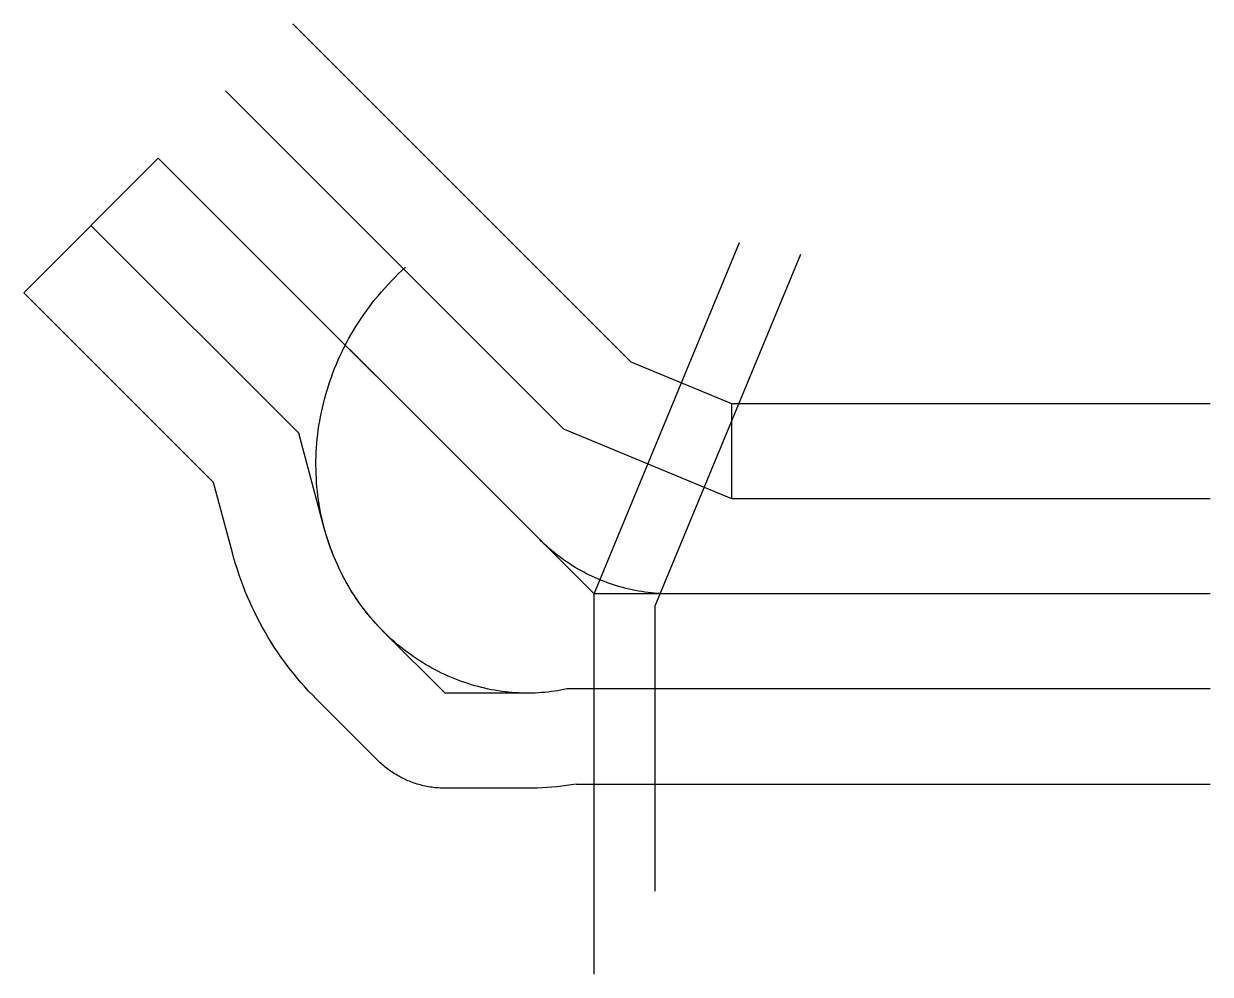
# Model space of a CAD drawing. Header units: metres. Extents: x -13881 to 15000, y -9260 to 13881.
import ezdxf

# ---------------------------------------------------------------- set-up
doc = ezdxf.new("R2010")
doc.units = ezdxf.units.M

msp = doc.modelspace()

# ---------------------------------------------------------------- linework, layer by layer
at = {"color": 1}
for p, q in [((-7333, 13881), (904, 5644)), ((-8970, 12244), (-733, 4007)), ((-13881, 7333), (-10607, 10607)), ((0, 0), (-10607, 10607)), ((-7183, 3909), (-12244, 8970)), ((-9259, 2711), (-13881, 7333)), ((3351, 4630), (904, 5644)), ((15000, 4630), (3351, 4630)), ((3351, 2315), (3351, 4630)), ((-6565, 1601), (-7183, 3909)), ((3351, 2315), (-733, 4007)), ((-8801, 1002), (-9259, 2711)), ((15000, 2315), (3351, 2315)), ((15000, 0), (0, 0)), ((-3626, -2416), (-5122, -920)), ((-6759, -2557), (-5263, -4053)), ((-1610, -2416), (-3626, -2416)), ((15000, -2315), (-657, -2315)), ((-1610, -4731), (-3626, -4731)), ((-436, -4630), (15000, -4630))]:
    msp.add_line(p, q, dxfattribs=at)
for points in [[(15000, 0), (1869, 0), (1791, 1), (1712, 3), (1633, 6), (1555, 11), (1476, 17), (1398, 25), (1319, 34), (1241, 44), (1163, 56), (1086, 69), (1008, 83), (931, 99), (854, 116), (778, 134), (701, 154), (625, 175), (550, 197), (475, 221), (400, 246), (326, 272), (252, 300), (179, 329), (106, 359), (34, 390), (-38, 423), (-109, 457), (-180, 492), (-249, 528), (-319, 566), (-387, 605), (-455, 645), (-522, 686), (-589, 728), (-654, 772), (-719, 816), (-783, 862), (-847, 909), (-909, 957), (-971, 1006), (-1032, 1056), (-1091, 1107), (-1150, 1159), (-1209, 1212), (-1266, 1267), (-1322, 1322), (-1322, 1322), (-10607, 10607)], [(0, -9260), (0, 0), (3544, 8555)], [(5026, 8260), (1482, -295), (1482, -7240)], [(-657, -2315), (-732, -2331), (-808, -2345), (-885, -2358), (-962, -2370), (-1040, -2380), (-1118, -2389), (-1196, -2397), (-1275, -2404), (-1354, -2409), (-1434, -2413), (-1514, -2415), (-1594, -2416), (-1675, -2416), (-1756, -2414), (-1837, -2410), (-1918, -2406), (-2000, -2400), (-2082, -2392), (-2163, -2383), (-2245, -2372), (-2327, -2360), (-2410, -2347), (-2492, -2332), (-2574, -2316), (-2656, -2298), (-2738, -2278), (-2820, -2257), (-2902, -2235), (-2984, -2211), (-3066, -2185), (-3147, -2158), (-3229, -2130), (-3310, -2100), (-3390, -2068), (-3471, -2035), (-3551, -2001), (-3631, -1965), (-3710, -1927), (-3789, -1888), (-3868, -1848), (-3946, -1805), (-4024, -1762), (-4101, -1717), (-4177, -1670), (-4253, -1622), (-4329, -1573), (-4403, -1522), (-4478, -1469), (-4551, -1415), (-4624, -1360), (-4695, -1303), (-4767, -1245), (-4837, -1185), (-4906, -1124), (-4975, -1062), (-5043, -998), (-5110, -932), (-5176, -866), (-5240, -798), (-5304, -729), (-5367, -658), (-5429, -586), (-5490, -513), (-5549, -438), (-5608, -363), (-5665, -286), (-5722, -208), (-5776, -128), (-5830, -47), (-5883, 34), (-5934, 117), (-5984, 201), (-6032, 286), (-6080, 373), (-6125, 460), (-6170, 548), (-6213, 638), (-6254, 728), (-6294, 820), (-6333, 912), (-6370, 1005), (-6406, 1099), (-6440, 1194), (-6472, 1290), (-6503, 1387), (-6532, 1484), (-6560, 1583), (-6586, 1682), (-6610, 1782), (-6633, 1882), (-6654, 1983), (-6673, 2085), (-6690, 2187), (-6706, 2290), (-6720, 2394), (-6732, 2498), (-6743, 2602), (-6751, 2707), (-6758, 2812), (-6763, 2918), (-6766, 3024), (-6767, 3131), (-6767, 3237), (-6764, 3344), (-6760, 3452), (-6754, 3559), (-6746, 3667), (-6736, 3774), (-6724, 3882), (-6710, 3990), (-6694, 4098), (-6676, 4206), (-6657, 4314), (-6635, 4422), (-6612, 4529), (-6586, 4637), (-6559, 4744), (-6530, 4851), (-6498, 4958), (-6465, 5065), (-6430, 5171), (-6393, 5277), (-6354, 5383), (-6313, 5488), (-6270, 5593), (-6225, 5697), (-6178, 5800), (-6129, 5903), (-6079, 6006), (-6026, 6108), (-5972, 6209), (-5915, 6309), (-5857, 6409), (-5797, 6508), (-5735, 6606), (-5671, 6703), (-5605, 6799), (-5538, 6895), (-5468, 6989), (-5397, 7083), (-5324, 7175), (-5249, 7266), (-5173, 7357), (-5094, 7446), (-5014, 7534), (-4933, 7620), (-4849, 7706), (-4764, 7790), (-4677, 7873), (-4589, 7955), (-4589, 7955)], [(-5122, -920), (-5188, -853), (-5253, -785), (-5316, -715), (-5379, -645), (-5441, -572), (-5501, -499), (-5561, -424), (-5619, -348), (-5676, -271), (-5732, -193), (-5787, -113), (-5840, -32), (-5893, 50), (-5943, 133), (-5993, 217), (-6041, 303), (-6088, 389), (-6134, 477), (-6178, 565), (-6221, 655), (-6262, 745), (-6302, 837), (-6340, 929), (-6377, 1023), (-6412, 1117), (-6446, 1212), (-6478, 1308), (-6509, 1405), (-6538, 1503), (-6565, 1601)], [(-6759, -2557), (-6853, -2461), (-6946, -2364), (-7037, -2264), (-7126, -2163), (-7214, -2060), (-7300, -1956), (-7385, -1849), (-7468, -1741), (-7549, -1632), (-7628, -1520), (-7706, -1407), (-7782, -1293), (-7856, -1177), (-7928, -1059), (-7998, -940), (-8066, -820), (-8132, -698), (-8197, -574), (-8259, -450), (-8319, -324), (-8377, -196), (-8433, -68), (-8487, 62), (-8538, 193), (-8588, 325), (-8635, 459), (-8680, 593), (-8722, 728), (-8763, 865), (-8801, 1002)], [(-657, -2315), (-732, -2331), (-808, -2345), (-885, -2358), (-962, -2370), (-1040, -2380), (-1118, -2389), (-1196, -2397), (-1275, -2404), (-1354, -2409), (-1434, -2413), (-1514, -2415), (-1594, -2416), (-1610, -2416)], [(-3626, -4731), (-3667, -4731), (-3707, -4730), (-3747, -4728), (-3788, -4725), (-3828, -4722), (-3868, -4718), (-3908, -4714), (-3948, -4708), (-3988, -4702), (-4028, -4696), (-4068, -4688), (-4108, -4680), (-4147, -4672), (-4186, -4662), (-4225, -4652), (-4264, -4641), (-4303, -4630), (-4342, -4618), (-4380, -4605), (-4418, -4591), (-4456, -4577), (-4493, -4562), (-4531, -4547), (-4568, -4531), (-4605, -4514), (-4641, -4497), (-4677, -4479), (-4713, -4460), (-4749, -4441), (-4784, -4421), (-4819, -4400), (-4853, -4379), (-4887, -4358), (-4921, -4335), (-4954, -4312), (-4987, -4289), (-5019, -4265), (-5051, -4240), (-5083, -4215), (-5114, -4189), (-5145, -4163), (-5175, -4136), (-5205, -4109), (-5234, -4081), (-5263, -4053)], [(-436, -4630), (-552, -4649), (-669, -4667), (-787, -4682), (-906, -4695), (-1024, -4706), (-1144, -4715), (-1264, -4722), (-1384, -4727), (-1504, -4730), (-1610, -4731)]]:
    msp.add_lwpolyline(points, dxfattribs=at)

doc.saveas('drawing.dxf')
